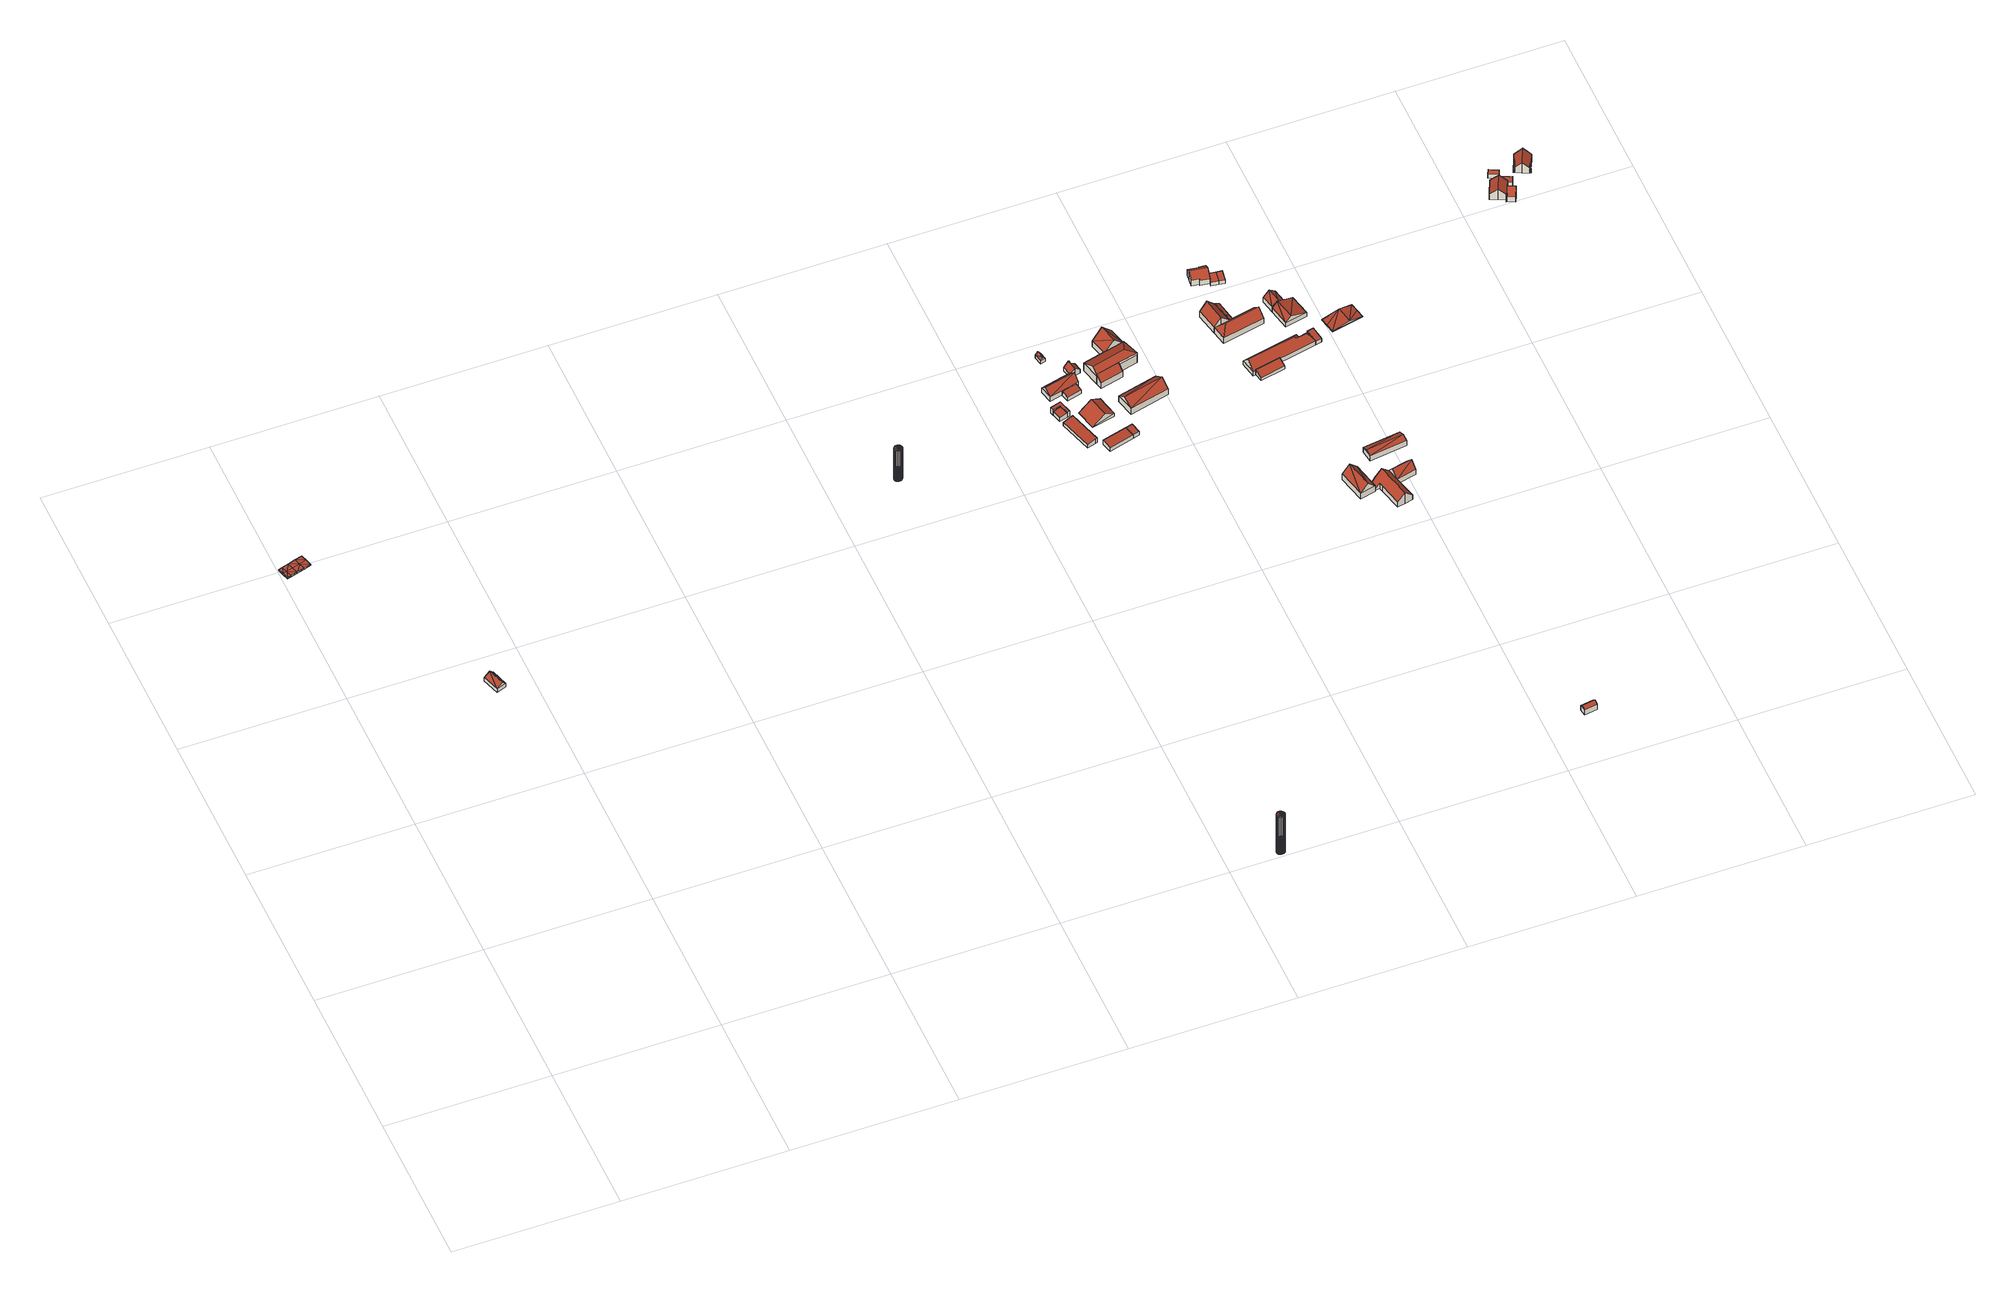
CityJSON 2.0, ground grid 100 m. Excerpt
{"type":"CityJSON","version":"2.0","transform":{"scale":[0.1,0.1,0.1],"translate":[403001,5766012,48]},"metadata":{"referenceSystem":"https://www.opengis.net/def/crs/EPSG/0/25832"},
"CityObjects":{
"building1":{"type":"Building","attributes":{"Geometrietyp2DReferenz":"2000","Gemeindeschluessel":"05515000","function":"53001_1800","roofType":"9999","measuredHeight":1},"geometry":[{"type":"Solid","lod":"2","boundaries":[[[[0,1,2]],[[1,3,2]],[[4,5,0]],[[5,1,0]],[[6,7,4]],[[7,5,4]],[[8,9,6]],[[9,7,6]],[[10,11,8]],[[11,9,8]],[[12,13,10]],[[13,11,10]],[[14,15,12]],[[15,13,12]],[[16,17,14]],[[17,15,14]],[[18,19,16]],[[19,17,16]],[[20,21,18]],[[21,19,18]],[[22,23,20]],[[23,21,20]],[[2,3,22]],[[3,23,22]],[[5,24,1]],[[1,24,3]],[[7,25,24]],[[7,24,5]],[[9,26,7]],[[7,26,25]],[[11,13,26]],[[11,26,9]],[[24,21,3]],[[3,21,23]],[[25,19,24]],[[24,19,21]],[[26,17,19]],[[26,19,25]],[[13,15,17]],[[13,17,26]],[[4,0,27]],[[0,2,27]],[[6,27,28]],[[6,4,27]],[[8,6,29]],[[6,28,29]],[[10,29,12]],[[10,8,29]],[[27,2,20]],[[2,22,20]],[[28,27,18]],[[27,20,18]],[[29,18,16]],[[29,28,18]],[[12,16,14]],[[12,29,16]]]],"semantics":{"surfaces":[{"type":"WallSurface"},{"type":"GroundSurface"},{"type":"RoofSurface"}],"values":[[0,0,0,0,0,0,0,0,0,0,0,0,0,0,0,0,0,0,0,0,0,0,0,0,1,1,1,1,1,1,1,1,1,1,1,1,1,1,1,1,2,2,2,2,2,2,2,2,2,2,2,2,2,2,2,2]]}}]},
"building2":{"type":"Building","attributes":{"Gemeindeschluessel":"05515000","Geometrietyp2DReferenz":"3000","function":"31001_2700","roofType":"3100","measuredHeight":5.25},"geometry":[{"type":"Solid","lod":"2","boundaries":[[[[30,31,32,33]],[[34,35,31,30]],[[36,37,35,34]],[[33,32,37,36]],[[30,38,34]],[[36,39,33]],[[33,39,38]],[[38,30,33]],[[36,34,38]],[[38,39,36]],[[31,35,37,32]]]],"semantics":{"surfaces":[{"type":"WallSurface"},{"type":"RoofSurface"},{"type":"GroundSurface"}],"values":[[0,0,0,0,0,0,1,1,1,1,2]]}}]},
"building3":{"type":"Building","attributes":{"Geometrietyp2DReferenz":"1000","Gemeindeschluessel":"05515000","function":"51002_1251","roofType":"9999","measuredHeight":30.13},"geometry":[{"type":"Solid","lod":"2","boundaries":[[[[40,41,42]],[[41,43,42]],[[44,45,40]],[[45,41,40]],[[46,47,44]],[[47,45,44]],[[48,49,46]],[[49,47,46]],[[50,51,48]],[[51,49,48]],[[52,53,50]],[[53,51,50]],[[54,55,52]],[[55,53,52]],[[56,57,54]],[[57,55,54]],[[58,59,56]],[[59,57,56]],[[60,61,58]],[[61,59,58]],[[62,63,60]],[[63,61,60]],[[64,65,62]],[[65,63,62]],[[66,67,64]],[[67,65,64]],[[68,69,66]],[[69,67,66]],[[70,71,68]],[[71,69,68]],[[72,73,70]],[[73,71,70]],[[74,75,72]],[[75,73,72]],[[76,77,74]],[[77,75,74]],[[78,79,76]],[[79,77,76]],[[42,43,78]],[[43,79,78]],[[43,41,79]],[[41,45,79]],[[45,47,79]],[[47,49,79]],[[49,51,79]],[[51,53,79]],[[53,55,79]],[[55,57,79]],[[57,59,79]],[[59,61,79]],[[61,63,79]],[[63,65,79]],[[65,67,79]],[[67,69,79]],[[69,71,79]],[[71,73,79]],[[73,75,79]],[[75,77,79]],[[40,42,44]],[[42,78,44]],[[78,76,44]],[[76,74,44]],[[74,72,44]],[[72,70,44]],[[70,68,44]],[[68,66,44]],[[66,64,44]],[[64,62,44]],[[62,60,44]],[[60,58,44]],[[58,56,44]],[[56,54,44]],[[54,52,44]],[[52,50,44]],[[50,48,44]],[[48,46,44]]]],"semantics":{"surfaces":[{"type":"WallSurface"},{"type":"GroundSurface"},{"type":"RoofSurface"}],"values":[[0,0,0,0,0,0,0,0,0,0,0,0,0,0,0,0,0,0,0,0,0,0,0,0,0,0,0,0,0,0,0,0,0,0,0,0,0,0,0,0,1,1,1,1,1,1,1,1,1,1,1,1,1,1,1,1,1,1,2,2,2,2,2,2,2,2,2,2,2,2,2,2,2,2,2,2]]}}]},
"building4":{"type":"Building","attributes":{"Geometrietyp2DReferenz":"1000","Gemeindeschluessel":"05515000","function":"51002_1251","roofType":"9999","measuredHeight":24.43},"geometry":[{"type":"Solid","lod":"2","boundaries":[[[[80,81,82]],[[81,83,82]],[[84,85,80]],[[85,81,80]],[[86,87,84]],[[87,85,84]],[[88,89,86]],[[89,87,86]],[[90,91,88]],[[91,89,88]],[[92,93,90]],[[93,91,90]],[[94,95,92]],[[95,93,92]],[[96,97,94]],[[97,95,94]],[[98,99,96]],[[99,97,96]],[[100,101,98]],[[101,99,98]],[[102,103,100]],[[103,101,100]],[[104,105,102]],[[105,103,102]],[[106,107,104]],[[107,105,104]],[[108,109,106]],[[109,107,106]],[[110,111,108]],[[111,109,108]],[[112,113,110]],[[113,111,110]],[[114,115,112]],[[115,113,112]],[[116,117,114]],[[117,115,114]],[[118,119,116]],[[119,117,116]],[[82,83,118]],[[83,119,118]],[[83,81,119]],[[81,85,119]],[[85,87,119]],[[87,89,119]],[[89,91,119]],[[91,93,119]],[[93,95,119]],[[95,97,119]],[[97,99,119]],[[99,101,119]],[[101,103,119]],[[103,105,119]],[[105,107,119]],[[107,109,119]],[[109,111,119]],[[111,113,119]],[[113,115,119]],[[115,117,119]],[[80,82,84]],[[82,118,84]],[[118,116,84]],[[116,114,84]],[[114,112,84]],[[112,110,84]],[[110,108,84]],[[108,106,84]],[[106,104,84]],[[104,102,84]],[[102,100,84]],[[100,98,84]],[[98,96,84]],[[96,94,84]],[[94,92,84]],[[92,90,84]],[[90,88,84]],[[88,86,84]]]],"semantics":{"surfaces":[{"type":"WallSurface"},{"type":"GroundSurface"},{"type":"RoofSurface"}],"values":[[0,0,0,0,0,0,0,0,0,0,0,0,0,0,0,0,0,0,0,0,0,0,0,0,0,0,0,0,0,0,0,0,0,0,0,0,0,0,0,0,1,1,1,1,1,1,1,1,1,1,1,1,1,1,1,1,1,1,2,2,2,2,2,2,2,2,2,2,2,2,2,2,2,2,2,2]]}}]},
"building5":{"type":"Building","attributes":{"Gemeindeschluessel":"05515000","Geometrietyp2DReferenz":"3000","function":"31001_2460","roofType":"2100","measuredHeight":3.58},"geometry":[{"type":"Solid","lod":"2","boundaries":[[[[120,121,122,123]],[[124,125,121,120]],[[126,127,125,124]],[[123,122,127,126]],[[124,120,123,126]],[[121,125,127,122]]]],"semantics":{"surfaces":[{"type":"WallSurface"},{"type":"RoofSurface"},{"type":"GroundSurface"}],"values":[[0,0,0,0,1,2]]}}]},
"building6":{"type":"Building","attributes":{"Gemeindeschluessel":"05515000","Geometrietyp2DReferenz":"3000","function":"31001_2460","roofType":"2100","measuredHeight":3.61},"geometry":[{"type":"Solid","lod":"2","boundaries":[[[[128,129,130,131]],[[132,133,129,128]],[[134,135,133,132]],[[136,137,135,134]],[[138,139,137,136]],[[131,130,139,138]],[[136,134,132,128,131,138]],[[129,133,135,137,139,130]]]],"semantics":{"surfaces":[{"type":"WallSurface"},{"type":"RoofSurface"},{"type":"GroundSurface"}],"values":[[0,0,0,0,0,0,1,2]]}}]},
"building7":{"type":"Building","attributes":{"Gemeindeschluessel":"05515000","Geometrietyp2DReferenz":"3000","function":"51009_1610","roofType":"1000","measuredHeight":4.16},"geometry":[{"type":"Solid","lod":"2","boundaries":[[[[140,141,142,143]],[[144,145,141,140]],[[146,147,145,144]],[[148,149,147,146]],[[150,151,149,148]],[[143,142,151,150]],[[148,146,144,140,143,150]],[[141,145,147,149,151,142]]]],"semantics":{"surfaces":[{"type":"WallSurface"},{"type":"RoofSurface"},{"type":"GroundSurface"}],"values":[[0,0,0,0,0,0,1,2]]}}]},
"building8":{"type":"Building","attributes":{"Gemeindeschluessel":"05515000","Geometrietyp2DReferenz":"3000","function":"31001_2700","roofType":"2100","measuredHeight":3.37},"geometry":[{"type":"Solid","lod":"2","boundaries":[[[[152,153,154,155]],[[156,157,153,152]],[[158,159,157,156]],[[155,154,159,158]],[[156,152,155,158]],[[153,157,159,154]]]],"semantics":{"surfaces":[{"type":"WallSurface"},{"type":"RoofSurface"},{"type":"GroundSurface"}],"values":[[0,0,0,0,1,2]]}}]},
"building9":{"type":"Building","attributes":{"Gemeindeschluessel":"05515000","Geometrietyp2DReferenz":"3000","function":"51009_1610","roofType":"2100","measuredHeight":3.51},"geometry":[{"type":"Solid","lod":"2","boundaries":[[[[160,161,162,163]],[[164,165,161,160]],[[166,167,165,164]],[[163,162,167,166]],[[164,160,163,166]],[[161,165,167,162]]]],"semantics":{"surfaces":[{"type":"WallSurface"},{"type":"RoofSurface"},{"type":"GroundSurface"}],"values":[[0,0,0,0,1,2]]}}]},
"building10":{"type":"Building","attributes":{"Gemeindeschluessel":"05515000","Geometrietyp2DReferenz":"3000","function":"31001_2700"},"children":["building10-1","building10-2"]},
"building10-1":{"type":"BuildingPart","attributes":{"roofType":"3100","measuredHeight":8.05},"parents":["building10"],"geometry":[{"type":"Solid","lod":"2","boundaries":[[[[168,169,170,171,172]],[[173,174,169,168]],[[175,176,174,173]],[[177,178,176,175]],[[179,180,178,177]],[[181,182,180,179]],[[183,184,185,182,181]],[[186,187,183,188,189]],[[183,181,188]],[[188,179,189]],[[177,175,173,189,179]],[[187,186,168,172]],[[187,172,183]],[[186,189,173,168]],[[188,181,179]],[[170,169,174,176,178,180,182,185]],[[184,183,172,171]],[[170,185,184,171]]]],"semantics":{"surfaces":[{"type":"WallSurface"},{"type":"RoofSurface"},{"type":"GroundSurface"},{"type":"ClosureSurface"}],"values":[[0,0,0,0,0,0,0,1,1,1,1,0,0,0,0,2,0,3]]}}]},
"building10-2":{"type":"BuildingPart","attributes":{"roofType":"3100","measuredHeight":5.87},"parents":["building10"],"geometry":[{"type":"Solid","lod":"2","boundaries":[[[[190,191,185,184]],[[192,193,191,190]],[[194,195,193,192]],[[196,197,195,194]],[[198,199,197,196]],[[200,201,199,198]],[[202,203,201,200]],[[171,170,203,202]],[[200,198,196,194,192,202]],[[190,184,171,202,192]],[[191,193,195,197,199,201,203,170,185]],[[185,170,171,184]]]],"semantics":{"surfaces":[{"type":"WallSurface"},{"type":"RoofSurface"},{"type":"GroundSurface"},{"type":"ClosureSurface"}],"values":[[0,0,0,0,0,0,0,0,1,1,2,3]]}}]},
"building11":{"type":"Building","attributes":{"Gemeindeschluessel":"05515000","Geometrietyp2DReferenz":"3000","function":"31001_2700","roofType":"3100","measuredHeight":5.94},"geometry":[{"type":"Solid","lod":"2","boundaries":[[[[204,205,206,207]],[[208,209,205,204]],[[210,211,209,208]],[[207,206,211,210]],[[204,212,208]],[[210,213,207]],[[207,213,212,204]],[[208,212,213,210]],[[205,209,211,206]]]],"semantics":{"surfaces":[{"type":"WallSurface"},{"type":"RoofSurface"},{"type":"GroundSurface"}],"values":[[0,0,0,0,0,0,1,1,2]]}}]},
"building12":{"type":"Building","attributes":{"Gemeindeschluessel":"05515000","Geometrietyp2DReferenz":"3000","function":"31001_1310","roofType":"3100","measuredHeight":4.17},"geometry":[{"type":"Solid","lod":"2","boundaries":[[[[214,215,216,217]],[[218,219,215,214]],[[220,221,219,218]],[[217,216,221,220]],[[214,222,218]],[[220,223,217]],[[214,217,223]],[[223,222,214]],[[222,223,220]],[[220,218,222]],[[215,219,221,216]]]],"semantics":{"surfaces":[{"type":"WallSurface"},{"type":"RoofSurface"},{"type":"GroundSurface"}],"values":[[0,0,0,0,0,0,1,1,1,1,2]]}}]},
"building13":{"type":"Building","attributes":{"Gemeindeschluessel":"05515000","Geometrietyp2DReferenz":"3000","function":"51009_1610","roofType":"2100","measuredHeight":3.34},"geometry":[{"type":"Solid","lod":"2","boundaries":[[[[224,225,226,227]],[[228,153,225,224]],[[229,154,153,228]],[[227,226,154,229]],[[228,224,227,229]],[[225,153,154,226]]]],"semantics":{"surfaces":[{"type":"WallSurface"},{"type":"RoofSurface"},{"type":"GroundSurface"}],"values":[[0,0,0,0,1,2]]}}]},
"building14":{"type":"Building","attributes":{"Gemeindeschluessel":"05515000","Geometrietyp2DReferenz":"3000","function":"31001_2700","roofType":"3100","measuredHeight":9.21},"geometry":[{"type":"Solid","lod":"2","boundaries":[[[[230,231,232,233]],[[234,235,231,230]],[[236,237,235,234]],[[233,232,237,236]],[[230,238,234]],[[236,239,233]],[[230,233,239]],[[239,238,230]],[[238,239,236]],[[236,234,238]],[[231,235,237,232]]]],"semantics":{"surfaces":[{"type":"WallSurface"},{"type":"RoofSurface"},{"type":"GroundSurface"}],"values":[[0,0,0,0,0,0,1,1,1,1,2]]}}]},
"building15":{"type":"Building","attributes":{"Gemeindeschluessel":"05515000","Geometrietyp2DReferenz":"3000","function":"31001_1000"},"address":[{"country":"Germany","locality":"Münster","thoroughfareNumber":"303","thoroughfareName":"Am Max-Klemens-Kanal"}],"children":["building15-1","building15-2","building15-3"]},
"building15-1":{"type":"BuildingPart","attributes":{"roofType":"2100","measuredHeight":7.79},"parents":["building15"],"geometry":[{"type":"Solid","lod":"2","boundaries":[[[[240,241,242,243,244]],[[245,246,241,240]],[[247,248,249,246,245]],[[245,240,244,247]],[[241,246,249,242]],[[242,249,248,243]],[[248,247,244,243]]]],"semantics":{"surfaces":[{"type":"WallSurface"},{"type":"RoofSurface"},{"type":"GroundSurface"},{"type":"ClosureSurface"}],"values":[[0,0,0,1,2,3,3]]}}]},
"building15-2":{"type":"BuildingPart","attributes":{"roofType":"3100","measuredHeight":11.41},"parents":["building15"],"geometry":[{"type":"Solid","lod":"2","boundaries":[[[[250,251,252,253]],[[254,255,251,250]],[[256,257,255,254]],[[250,258,254]],[[259,258,250]],[[250,253,260,259]],[[256,254,258]],[[258,259,261,256]],[[251,255,257,252]],[[257,256,253,252]],[[259,260,261]],[[261,260,253,256]]]],"semantics":{"surfaces":[{"type":"WallSurface"},{"type":"RoofSurface"},{"type":"GroundSurface"},{"type":"ClosureSurface"}],"values":[[0,0,0,0,1,1,1,1,2,3,0,3]]}}]},
"building15-3":{"type":"BuildingPart","attributes":{"roofType":"5000","measuredHeight":10.97},"parents":["building15"],"geometry":[{"type":"Solid","lod":"2","boundaries":[[[[262,263,257,256,264]],[[243,242,263,262]],[[265,266,249,248]],[[267,253,252,266,265]],[[264,268,269]],[[261,260,267,265,270,268,264]],[[244,269,268,270,247]],[[247,270,265,248]],[[269,244,243,262]],[[269,262,264]],[[257,263,242,249,266,252]],[[261,264,256]],[[267,260,253]],[[257,252,253,256]],[[253,260,261,256]],[[242,243,248,249]],[[244,247,248,243]]]],"semantics":{"surfaces":[{"type":"WallSurface"},{"type":"RoofSurface"},{"type":"GroundSurface"},{"type":"ClosureSurface"}],"values":[[0,0,0,0,1,1,1,0,0,0,2,0,0,3,3,3,3]]}}]},
"building16":{"type":"Building","attributes":{"Gemeindeschluessel":"05515000","Geometrietyp2DReferenz":"3000","function":"31001_2500","roofType":"3100","measuredHeight":5.85},"address":[{"country":"Germany","locality":"Münster","thoroughfareNumber":"280","thoroughfareName":"Am Max-Klemens-Kanal"}],"geometry":[{"type":"Solid","lod":"2","boundaries":[[[[271,272,273,274]],[[275,276,272,271]],[[277,278,276,275]],[[274,273,278,277]],[[271,279,275]],[[277,280,274]],[[274,280,279,271]],[[275,279,280,277]],[[272,276,278,273]]]],"semantics":{"surfaces":[{"type":"WallSurface"},{"type":"RoofSurface"},{"type":"GroundSurface"}],"values":[[0,0,0,0,0,0,1,1,2]]}}]},
"building17":{"type":"Building","attributes":{"Gemeindeschluessel":"05515000","Geometrietyp2DReferenz":"3000","function":"31001_1000","roofType":"5000","measuredHeight":9.36},"address":[{"country":"Germany","locality":"Münster","thoroughfareNumber":"292a","thoroughfareName":"Am Max-Klemens-Kanal"}],"geometry":[{"type":"Solid","lod":"2","boundaries":[[[[281,282,283,284]],[[285,286,282,281]],[[287,288,286,285]],[[289,290,288,287]],[[291,292,290,289]],[[284,283,292,291]],[[285,281,284]],[[293,285,284,291]],[[291,294,293]],[[287,293,294]],[[294,289,287]],[[285,293,287]],[[289,294,291]],[[282,286,288,290,292,283]]]],"semantics":{"surfaces":[{"type":"WallSurface"},{"type":"RoofSurface"},{"type":"GroundSurface"}],"values":[[0,0,0,0,0,0,1,1,1,1,1,0,0,2]]}}]},
"building18":{"type":"Building","attributes":{"Gemeindeschluessel":"05515000","Geometrietyp2DReferenz":"3000","function":"31001_2700","roofType":"2100","measuredHeight":4.34},"geometry":[{"type":"Solid","lod":"2","boundaries":[[[[295,296,297,298]],[[299,300,296,295]],[[301,302,300,299]],[[298,297,302,301]],[[299,295,298,301]],[[296,300,302,297]]]],"semantics":{"surfaces":[{"type":"WallSurface"},{"type":"RoofSurface"},{"type":"GroundSurface"}],"values":[[0,0,0,0,1,2]]}}]},
"building19":{"type":"Building","attributes":{"Gemeindeschluessel":"05515000","Geometrietyp2DReferenz":"3000","function":"31001_1000"},"address":[{"country":"Germany","locality":"Münster","thoroughfareNumber":"302","thoroughfareName":"Am Max-Klemens-Kanal"}],"children":["building19-1","building19-2"]},
"building19-1":{"type":"BuildingPart","attributes":{"roofType":"3100","measuredHeight":9.71},"parents":["building19"],"geometry":[{"type":"Solid","lod":"2","boundaries":[[[[303,304,305,306]],[[307,308,304,303]],[[309,310,308,307]],[[311,312,310,309]],[[313,314,312,311]],[[315,316,314,313]],[[317,318,316,315]],[[311,309,307,313]],[[303,306,317,315,313,307]],[[304,308,310,312,314,316,318,305]],[[318,317,306,305]]]],"semantics":{"surfaces":[{"type":"WallSurface"},{"type":"RoofSurface"},{"type":"GroundSurface"},{"type":"ClosureSurface"}],"values":[[0,0,0,0,0,0,0,1,1,2,3]]}}]},
"building19-2":{"type":"BuildingPart","attributes":{"roofType":"2100","measuredHeight":4.82},"parents":["building19"],"geometry":[{"type":"Solid","lod":"2","boundaries":[[[[319,320,318,317,321]],[[322,323,320,319]],[[324,305,323,322]],[[306,305,324]],[[322,319,321,324]],[[320,323,305,318]],[[306,324,321,317]],[[318,305,306,317]]]],"semantics":{"surfaces":[{"type":"WallSurface"},{"type":"RoofSurface"},{"type":"GroundSurface"},{"type":"ClosureSurface"}],"values":[[0,0,0,0,1,2,0,3]]}}]},
"building20":{"type":"Building","attributes":{"Gemeindeschluessel":"05515000","Geometrietyp2DReferenz":"3000","function":"31001_1000"},"address":[{"country":"Germany","locality":"Münster","thoroughfareNumber":"292","thoroughfareName":"Am Max-Klemens-Kanal"}],"children":["building20-1","building20-2"]},
"building20-1":{"type":"BuildingPart","attributes":{"roofType":"3100","measuredHeight":8.53},"parents":["building20"],"geometry":[{"type":"Solid","lod":"2","boundaries":[[[[325,326,327,328]],[[329,330,326,325]],[[331,332,330,329]],[[333,334,332,331]],[[335,336,334,333]],[[337,338,336,335]],[[339,340,341,342]],[[343,344,340,339]],[[345,346,344,343]],[[347,348,346,345]],[[328,327,348,347]],[[339,342,337,335,343]],[[333,331,329,325,328,347,345,343,335]],[[326,330,332,334,336,338,341,340,344,346,348,327]],[[341,338,337,342]]]],"semantics":{"surfaces":[{"type":"WallSurface"},{"type":"RoofSurface"},{"type":"GroundSurface"},{"type":"ClosureSurface"}],"values":[[0,0,0,0,0,0,0,0,0,0,0,1,1,2,3]]}}]},
"building20-2":{"type":"BuildingPart","attributes":{"roofType":"3100","measuredHeight":8.54},"parents":["building20"],"geometry":[{"type":"Solid","lod":"2","boundaries":[[[[349,350,338,337]],[[351,352,350,349]],[[342,341,352,351]],[[349,353,351]],[[342,354,337]],[[354,353,349]],[[349,337,354]],[[353,354,342]],[[342,351,353]],[[350,352,341,338]],[[338,341,342,337]]]],"semantics":{"surfaces":[{"type":"WallSurface"},{"type":"RoofSurface"},{"type":"GroundSurface"},{"type":"ClosureSurface"}],"values":[[0,0,0,0,0,1,1,1,1,2,3]]}}]},
"building21":{"type":"Building","attributes":{"Gemeindeschluessel":"05515000","Geometrietyp2DReferenz":"3000","function":"51009_1610","roofType":"2100","measuredHeight":4.54},"geometry":[{"type":"Solid","lod":"2","boundaries":[[[[322,355,356,357]],[[358,359,355,322]],[[360,361,359,358]],[[357,356,361,360]],[[358,322,357,360]],[[355,359,361,356]]]],"semantics":{"surfaces":[{"type":"WallSurface"},{"type":"RoofSurface"},{"type":"GroundSurface"}],"values":[[0,0,0,0,1,2]]}}]},
"building22":{"type":"Building","attributes":{"Gemeindeschluessel":"05515000","Geometrietyp2DReferenz":"3000","function":"31001_2700","roofType":"5000","measuredHeight":9.04},"geometry":[{"type":"Solid","lod":"2","boundaries":[[[[362,363,364,365]],[[366,367,363,362]],[[368,369,367,366]],[[370,371,369,368]],[[303,372,371,370]],[[373,374,372,303]],[[365,364,374,373]],[[368,375,370]],[[366,362,375,368]],[[365,373,303,370,375,362]],[[363,367,369,371,372,374,364]]]],"semantics":{"surfaces":[{"type":"WallSurface"},{"type":"RoofSurface"},{"type":"GroundSurface"}],"values":[[0,0,0,0,0,0,0,1,1,1,2]]}}]},
"building23":{"type":"Building","attributes":{"Gemeindeschluessel":"05515000","Geometrietyp2DReferenz":"3000","function":"31001_2700","roofType":"5000","measuredHeight":8.77},"geometry":[{"type":"Solid","lod":"2","boundaries":[[[[376,377,378,379]],[[380,381,377,376]],[[382,383,381,380]],[[384,385,383,382]],[[386,387,385,384]],[[379,378,387,386]],[[386,384,388]],[[388,384,382,389]],[[389,382,380,390]],[[390,380,376,391]],[[376,379,391]],[[389,390,391,379,386,388]],[[377,381,383,385,387,378]]]],"semantics":{"surfaces":[{"type":"WallSurface"},{"type":"RoofSurface"},{"type":"GroundSurface"}],"values":[[0,0,0,0,0,0,1,1,1,1,0,1,2]]}}]},
"building24":{"type":"Building","attributes":{"Gemeindeschluessel":"05515000","Geometrietyp2DReferenz":"3000","function":"31001_1000","roofType":"3100","measuredHeight":7.66},"address":[{"country":"Germany","locality":"Münster","thoroughfareNumber":"41","thoroughfareName":"Höltene Schluse"}],"geometry":[{"type":"Solid","lod":"2","boundaries":[[[[392,393,394,395]],[[396,397,393,392]],[[398,399,397,396]],[[400,401,399,398]],[[402,403,401,400]],[[404,405,403,402]],[[406,407,405,404]],[[408,409,407,406]],[[410,411,409,408]],[[412,413,411,410]],[[395,394,413,412]],[[406,404,402,400,398,396,408]],[[392,395,412,410,408,396]],[[393,397,399,401,403,405,407,409,411,413,394]]]],"semantics":{"surfaces":[{"type":"WallSurface"},{"type":"RoofSurface"},{"type":"GroundSurface"}],"values":[[0,0,0,0,0,0,0,0,0,0,0,1,1,2]]}}]},
"building25":{"type":"Building","attributes":{"Gemeindeschluessel":"05515000","Geometrietyp2DReferenz":"3000","function":"31001_2460","roofType":"3100","measuredHeight":5.42},"geometry":[{"type":"Solid","lod":"2","boundaries":[[[[414,415,416,417]],[[418,419,415,414]],[[420,421,419,418]],[[417,416,421,420]],[[414,422,418]],[[420,423,417]],[[414,417,423]],[[423,422,414]],[[422,423,420]],[[420,418,422]],[[415,419,421,416]]]],"semantics":{"surfaces":[{"type":"WallSurface"},{"type":"RoofSurface"},{"type":"GroundSurface"}],"values":[[0,0,0,0,0,0,1,1,1,1,2]]}}]},
"building26":{"type":"Building","attributes":{"Gemeindeschluessel":"05515000","Geometrietyp2DReferenz":"3000","function":"51009_1610","roofType":"1000","measuredHeight":2.68},"geometry":[{"type":"Solid","lod":"2","boundaries":[[[[424,425,426,427]],[[428,429,425,424]],[[430,431,429,428]],[[432,433,431,430]],[[427,426,433,432]],[[430,428,424,427,432]],[[425,429,431,433,426]]]],"semantics":{"surfaces":[{"type":"WallSurface"},{"type":"RoofSurface"},{"type":"GroundSurface"}],"values":[[0,0,0,0,0,1,2]]}}]},
"building27":{"type":"Building","attributes":{"Gemeindeschluessel":"05515000","Geometrietyp2DReferenz":"3000","function":"31001_2460","roofType":"1000","measuredHeight":2.8},"geometry":[{"type":"Solid","lod":"2","boundaries":[[[[434,435,436,430]],[[437,438,435,434]],[[432,439,438,437]],[[430,436,439,432]],[[437,434,430,432]],[[435,438,439,436]]]],"semantics":{"surfaces":[{"type":"WallSurface"},{"type":"RoofSurface"},{"type":"GroundSurface"}],"values":[[0,0,0,0,1,2]]}}]},
"building28":{"type":"Building","attributes":{"Gemeindeschluessel":"05515000","Geometrietyp2DReferenz":"3000","function":"31001_2700","roofType":"2100","measuredHeight":4.18},"geometry":[{"type":"Solid","lod":"2","boundaries":[[[[440,385,387,441]],[[442,443,385,440]],[[444,445,443,442]],[[441,387,445,444]],[[442,440,441,444]],[[385,443,445,387]]]],"semantics":{"surfaces":[{"type":"WallSurface"},{"type":"RoofSurface"},{"type":"GroundSurface"}],"values":[[0,0,0,0,1,2]]}}]},
"building29":{"type":"Building","attributes":{"Gemeindeschluessel":"05515000","Geometrietyp2DReferenz":"3000","function":"31001_2700"},"children":["building29-1","building29-2"]},
"building29-1":{"type":"BuildingPart","attributes":{"roofType":"3100","measuredHeight":7.18},"parents":["building29"],"geometry":[{"type":"Solid","lod":"2","boundaries":[[[[446,447,448,449,450]],[[451,452,447,446]],[[453,454,455,452,451]],[[446,456,451]],[[450,457,456]],[[456,446,450]],[[457,458,453,451]],[[451,456,457]],[[447,452,455,448]],[[459,450,449]],[[455,454,449,448]],[[454,453,459,449]],[[450,459,460,458,457]],[[453,458,460,459]]]],"semantics":{"surfaces":[{"type":"WallSurface"},{"type":"RoofSurface"},{"type":"GroundSurface"},{"type":"ClosureSurface"}],"values":[[0,0,0,0,1,1,1,1,2,0,3,3,0,3]]}}]},
"building29-2":{"type":"BuildingPart","attributes":{"roofType":"3100","measuredHeight":6.68},"parents":["building29"],"geometry":[{"type":"Solid","lod":"2","boundaries":[[[[449,448,461,462]],[[463,464,465,466]],[[462,461,464,463]],[[463,467,462]],[[462,467,460]],[[460,459,449,462]],[[467,463,466]],[[466,458,460,467]],[[448,455,465,464,461]],[[455,454,466,465]],[[448,449,454,455]],[[453,458,466,454]],[[459,453,454,449]],[[460,458,453,459]]]],"semantics":{"surfaces":[{"type":"WallSurface"},{"type":"RoofSurface"},{"type":"GroundSurface"},{"type":"ClosureSurface"}],"values":[[0,0,0,0,1,1,1,1,2,0,3,0,3,3]]}}]},
"building30":{"type":"Building","attributes":{"Gemeindeschluessel":"05515000","Geometrietyp2DReferenz":"3000","function":"51003_1201","roofType":"5000","measuredHeight":2.04},"geometry":[{"type":"Solid","lod":"2","boundaries":[[[[468,469,470,471]],[[472,473,469,468]],[[474,475,473,472]],[[476,477,475,474]],[[478,479,477,476]],[[471,470,479,478]],[[472,480,481]],[[474,472,481]],[[481,476,474]],[[480,468,471]],[[480,471,478]],[[478,481,480]],[[476,481,478]],[[468,480,472]],[[469,473,475,477,479,470]]]],"semantics":{"surfaces":[{"type":"WallSurface"},{"type":"RoofSurface"},{"type":"GroundSurface"}],"values":[[0,0,0,0,0,0,1,1,1,1,1,1,0,0,2]]}}]},
"building31":{"type":"Building","attributes":{"Gemeindeschluessel":"05515000","Geometrietyp2DReferenz":"3000","function":"31001_1000"},"address":[{"country":"Germany","locality":"Münster","thoroughfareNumber":"23","thoroughfareName":"Höltene Schluse"}],"children":["building31-1","building31-2"]},
"building31-1":{"type":"BuildingPart","attributes":{"roofType":"3100","measuredHeight":8.16},"parents":["building31"],"geometry":[{"type":"Solid","lod":"2","boundaries":[[[[482,483,484,485]],[[486,487,483,482]],[[488,489,487,486]],[[490,491,489,488]],[[492,493,494,495]],[[496,497,493,492]],[[498,499,497,496]],[[500,501,499,498]],[[502,503,501,500]],[[485,484,503,502]],[[496,492,495,504,490,488,486,482,498]],[[485,502,500,498,482]],[[483,487,489,491,505,494,493,497,499,501,503,484]],[[491,490,504,505]],[[505,504,495,494]]]],"semantics":{"surfaces":[{"type":"WallSurface"},{"type":"RoofSurface"},{"type":"GroundSurface"},{"type":"ClosureSurface"}],"values":[[0,0,0,0,0,0,0,0,0,0,1,1,2,3,3]]}}]},
"building31-2":{"type":"BuildingPart","attributes":{"roofType":"3100","measuredHeight":8.25},"parents":["building31"],"geometry":[{"type":"Solid","lod":"2","boundaries":[[[[506,507,491,490,508]],[[509,510,507,506]],[[511,512,510,509]],[[513,495,494,512,511]],[[506,508,514,509]],[[513,511,509,514]],[[491,507,510,512,494,505]],[[490,504,514,508]],[[491,505,504,490]],[[495,513,514,504]],[[495,504,505,494]]]],"semantics":{"surfaces":[{"type":"WallSurface"},{"type":"RoofSurface"},{"type":"GroundSurface"},{"type":"ClosureSurface"}],"values":[[0,0,0,0,1,1,2,0,3,0,3]]}}]},
"building32":{"type":"Building","attributes":{"Gemeindeschluessel":"05515000","Geometrietyp2DReferenz":"3000","function":"51009_1611","roofType":"1000","measuredHeight":3.12},"geometry":[{"type":"Solid","lod":"2","boundaries":[[[[515,516,517,518]],[[519,520,516,515]],[[521,522,520,519]],[[518,517,522,521]],[[519,515,518,521]],[[516,520,522,517]]]],"semantics":{"surfaces":[{"type":"WallSurface"},{"type":"RoofSurface"},{"type":"GroundSurface"}],"values":[[0,0,0,0,1,2]]}}]},
"building33":{"type":"Building","attributes":{"Gemeindeschluessel":"05515000","Geometrietyp2DReferenz":"3000","function":"31001_2460","roofType":"1000","measuredHeight":2.63},"geometry":[{"type":"Solid","lod":"2","boundaries":[[[[523,524,525,526]],[[527,528,524,523]],[[529,530,528,527]],[[531,532,530,529]],[[533,534,532,531]],[[526,525,534,533]],[[531,529,527,523,526,533]],[[524,528,530,532,534,525]]]],"semantics":{"surfaces":[{"type":"WallSurface"},{"type":"RoofSurface"},{"type":"GroundSurface"}],"values":[[0,0,0,0,0,0,1,2]]}}]},
"building34":{"type":"Building","attributes":{"Gemeindeschluessel":"05515000","Geometrietyp2DReferenz":"3000","function":"51009_1610","roofType":"5000","measuredHeight":5.68},"geometry":[{"type":"Solid","lod":"2","boundaries":[[[[535,536,537,538]],[[539,540,536,535]],[[541,542,540,539]],[[538,537,542,541]],[[541,539,543]],[[543,539,535,544]],[[535,538,544]],[[544,538,541,543]],[[536,540,542,537]]]],"semantics":{"surfaces":[{"type":"WallSurface"},{"type":"RoofSurface"},{"type":"GroundSurface"}],"values":[[0,0,0,0,1,1,0,1,2]]}}]},
"building35":{"type":"Building","attributes":{"Gemeindeschluessel":"05515000","Geometrietyp2DReferenz":"3000","function":"31001_1000","roofType":"3100","measuredHeight":8.08},"address":[{"country":"Germany","locality":"Münster","thoroughfareNumber":"21","thoroughfareName":"Höltene Schluse"}],"geometry":[{"type":"Solid","lod":"2","boundaries":[[[[545,546,547,548]],[[538,549,546,545]],[[550,551,549,538]],[[552,553,551,550]],[[554,555,553,552]],[[556,557,555,554]],[[558,559,557,556]],[[560,561,559,558]],[[562,563,561,560]],[[564,565,563,562]],[[566,567,565,564]],[[568,569,567,566]],[[570,571,569,568]],[[572,573,571,570]],[[541,574,573,572]],[[548,547,574,541]],[[568,566,564,562,560,558,556,554,570]],[[552,550,538,545,548,541,572,570,554]],[[546,549,551,553,555,557,559,561,563,565,567,569,571,573,574,547]]]],"semantics":{"surfaces":[{"type":"WallSurface"},{"type":"RoofSurface"},{"type":"GroundSurface"}],"values":[[0,0,0,0,0,0,0,0,0,0,0,0,0,0,0,0,1,1,2]]}}]}
},
"vertices":[
[185,3982,14],[185,3982,4],[173,4021,14],[173,4021,4],[142,3970,14],[142,3970,4],[95,3956,14],[95,3956,4],[55,3944,14],[55,3944,4],[32,3937,14],[32,3937,4],[20,3975,14],[20,3975,4],[9,4013,14],[9,4013,4],[32,4020,14],[32,4020,4],[72,4032,14],[72,4032,4],[119,4046,14],[119,4046,4],[162,4059,14],[162,4059,4],[131,4008,4],[84,3994,4],[44,3982,4],[131,4008,14],[84,3994,14],[44,3982,14],
[742,2829,42],[742,2829,15],[776,2724,15],[776,2724,42],[803,2848,42],[803,2848,15],[835,2743,42],[835,2743,15],[782,2842,67],[815,2736,67],
[4334,37,321],[4334,37,20],[4330,43,321],[4330,43,20],[4337,29,321],[4337,29,20],[4337,22,321],[4337,22,20],[4334,14,321],[4334,14,20],[4330,8,321],[4330,8,20],[4323,3,321],[4323,3,20],[4316,1,321],[4316,1,20],[4308,1,321],[4308,1,20],[4301,3,321],[4301,3,20],[4294,8,321],[4294,8,20],[4290,14,321],[4290,14,20],[4287,22,321],[4287,22,20],[4287,29,321],[4287,29,20],[4290,37,321],[4290,37,20],[4294,43,321],[4294,43,20],[4301,48,321],[4301,48,20],[4308,50,321],[4308,50,20],[4316,50,321],[4316,50,20],[4323,48,321],[4323,48,20],
[3423,3368,268],[3423,3368,24],[3418,3375,268],[3418,3375,24],[3425,3361,268],[3425,3361,24],[3425,3353,268],[3425,3353,24],[3423,3346,268],[3423,3346,24],[3418,3339,268],[3418,3339,24],[3412,3335,268],[3412,3335,24],[3404,3332,268],[3404,3332,24],[3396,3332,268],[3396,3332,24],[3389,3335,268],[3389,3335,24],[3383,3339,268],[3383,3339,24],[3378,3346,268],[3378,3346,24],[3376,3353,268],[3376,3353,24],[3376,3361,268],[3376,3361,24],[3378,3368,268],[3378,3368,24],[3383,3375,268],[3383,3375,24],[3389,3379,268],[3389,3379,24],[3396,3382,268],[3396,3382,24],[3404,3382,268],[3404,3382,24],[3412,3379,268],[3412,3379,24],
[4410,3486,58],[4410,3486,22],[4361,3472,22],[4361,3472,51],[4427,3428,58],[4427,3428,22],[4378,3414,51],[4378,3414,22],
[4384,3381,47],[4384,3381,21],[4446,3177,21],[4446,3177,47],[4442,3398,56],[4442,3398,21],[4449,3400,57],[4449,3400,21],[4510,3196,57],[4510,3196,21],[4499,3193,55],[4499,3193,21],
[4444,3432,63],[4444,3432,21],[4421,3514,21],[4421,3514,63],[4427,3428,63],[4427,3428,21],[4410,3486,63],[4410,3486,21],[4361,3472,63],[4361,3472,21],[4355,3494,63],[4355,3494,21],
[4704,3149,48],[4704,3149,20],[4686,3212,20],[4686,3212,54],[4551,3109,48],[4551,3109,20],[4535,3172,54],[4535,3172,20],
[4565,3562,51],[4565,3562,21],[4553,3612,21],[4553,3612,56],[4475,3540,51],[4475,3540,21],[4463,3590,56],[4463,3590,21],
[4551,3689,58],[4551,3689,22],[4552,3690,22],[4552,3690,51],[4552,3690,58],[4569,3615,58],[4569,3615,22],[4553,3612,58],[4553,3612,22],[4463,3590,58],[4463,3590,22],[4384,3571,58],[4384,3571,22],[4365,3650,58],[4365,3650,22],[4551,3695,58],[4551,3695,51],[4551,3695,22],[4551,3689,64],[4552,3690,64],[4374,3610,102],[4560,3655,102],
[4537,3754,50],[4537,3754,22],[4569,3762,81],[4569,3762,22],[4573,3763,77],[4573,3763,22],[4575,3748,78],[4575,3748,22],[4604,3756,50],[4604,3756,22],[4615,3705,51],[4615,3705,22],[4584,3697,81],[4584,3697,22],
[4497,3434,24],[4497,3434,21],[4529,3306,21],[4529,3306,24],[4638,3468,46],[4638,3468,21],[4669,3339,46],[4669,3339,21],[4578,3454,80],[4610,3325,80],
[4472,3857,45],[4472,3857,21],[4460,3906,21],[4460,3906,45],[4441,3849,45],[4441,3849,21],[4429,3899,45],[4429,3899,21],[4457,3853,63],[4445,3903,63],
[4744,3160,49],[4744,3160,20],[4728,3223,20],[4728,3223,53],[4704,3149,49],[4686,3212,53],
[4760,3318,69],[4760,3318,21],[5002,3377,21],[5002,3377,69],[4732,3430,69],[4732,3430,21],[4975,3489,69],[4975,3489,21],[4746,3374,113],[4989,3433,113],
[4820,3590,66],[4820,3590,23],[4812,3630,23],[4812,3630,82],[4812,3630,101],[4679,3556,67],[4679,3556,23],[4670,3595,101],[4670,3595,82],[4670,3595,23],
[4750,3862,68],[4750,3862,23],[4778,3750,23],[4778,3750,68],[4876,3894,68],[4876,3894,23],[4903,3781,68],[4903,3781,23],[4813,3878,137],[4841,3765,137],[4792,3753,82],[4890,3777,82],
[4933,3660,82],[4933,3660,23],[4903,3781,82],[4640,3715,82],[4640,3715,23],[4778,3750,82],[4866,3681,133],[4933,3660,101],[4661,3630,133],
[6229,328,66],[6229,328,26],[6307,340,26],[6307,340,66],[6223,369,66],[6223,369,26],[6301,381,66],[6301,381,26],[6226,349,85],[6304,361,85],
[5787,2293,65],[5787,2293,21],[5776,2339,21],[5776,2339,65],[5787,2291,65],[5787,2291,21],[5690,2269,65],[5690,2269,21],[5650,2440,65],[5650,2440,21],[5748,2461,65],[5748,2461,21],[5739,2280,115],[5699,2451,115],
[5502,3333,65],[5502,3333,22],[5513,3281,22],[5513,3281,45],[5655,3365,65],[5655,3365,22],[5665,3314,45],[5665,3314,22],
[5502,3723,68],[5502,3723,23],[5494,3762,23],[5494,3762,68],[5453,3713,121],[5453,3713,23],[5405,3702,68],[5405,3702,23],[5376,3843,67],[5376,3843,23],[5424,3853,121],[5424,3853,23],[5473,3863,67],[5473,3863,23],[5473,3862,67],[5473,3862,23],
[5501,3867,56],[5501,3867,23],[5473,3862,72],[5521,3767,56],[5521,3767,23],[5494,3762,72],
[5787,2293,33],[5787,2293,25],[5816,2299,25],[5816,2299,63],[5776,2339,34],[5776,2339,25],[5804,2347,62],[5804,2347,25],[5804,2349,63],[5804,2349,25],[5851,2360,110],[5851,2360,25],[5898,2371,63],[5898,2371,25],[5951,2155,62],[5951,2155,25],[5917,2293,25],[5917,2293,63],[5903,2144,110],[5903,2144,25],[5856,2133,62],[5856,2133,25],[5823,2272,63],[5823,2272,25],
[6019,2399,63],[6019,2399,25],[6038,2321,63],[6038,2321,25],[6028,2360,110],[5907,2332,110],
[5521,3767,26],[5494,3762,26],[5494,3762,71],[5529,3729,56],[5529,3729,26],[5502,3723,71],[5502,3723,26],
[5673,3710,115],[5673,3710,24],[5664,3757,24],[5664,3757,68],[5683,3663,68],[5683,3663,24],[5425,3611,69],[5425,3611,24],[5405,3702,69],[5405,3702,24],[5502,3723,24],[5529,3729,68],[5529,3729,24],[5460,3666,115],
[5465,3428,53],[5465,3428,22],[5485,3330,22],[5485,3330,53],[5807,3499,53],[5807,3499,22],[5813,3478,53],[5813,3478,22],[5870,3491,53],[5870,3491,22],[5887,3413,53],[5887,3413,22],[5851,3446,98],[5784,3432,98],[5771,3440,110],[5475,3379,110],
[5417,4068,70],[5417,4068,26],[5464,4061,26],[5464,4061,70],[5423,4110,102],[5423,4110,26],[5429,4152,70],[5429,4152,26],[5495,4143,70],[5495,4143,26],[5495,4148,67],[5495,4148,26],[5533,4143,67],[5533,4143,26],[5527,4097,102],[5527,4097,26],[5527,4096,102],[5527,4096,26],[5520,4046,65],[5520,4046,26],[5463,4054,65],[5463,4054,26],
[5843,2507,64],[5843,2507,24],[6071,2537,24],[6071,2537,64],[5833,2581,64],[5833,2581,24],[6061,2611,64],[6061,2611,24],[5838,2544,78],[6066,2574,78],
[5520,4046,55],[5520,4046,28],[5517,4026,28],[5517,4026,55],[5527,4097,55],[5527,4097,28],[5572,4090,55],[5572,4090,28],[5562,4020,55],[5562,4020,28],
[5607,4085,55],[5607,4085,27],[5572,4090,27],[5597,4015,55],[5597,4015,27],[5562,4020,27],
[5870,3491,64],[5887,3413,52],[5909,3499,64],[5909,3499,22],[5926,3421,52],[5926,3421,22],
[5739,3814,62],[5739,3814,23],[5758,3728,23],[5758,3728,55],[5758,3728,62],[5818,3831,62],[5818,3831,23],[5837,3745,62],[5837,3745,55],[5837,3745,23],[5779,3823,95],[5797,3737,95],[5812,3740,83],[5765,3730,62],[5792,3736,90],
[5786,3596,23],[5786,3596,55],[5920,3625,55],[5920,3625,23],[5892,3756,23],[5892,3756,55],[5821,3604,90],
[6205,3509,23],[6205,3509,21],[6194,3562,21],[6194,3562,23],[6011,3468,23],[6011,3468,21],[6000,3520,23],[6000,3520,21],[5989,3572,23],[5989,3572,21],[6183,3613,23],[6183,3613,21],[6122,3492,41],[6100,3596,41],
[7257,4125,111],[7257,4125,29],[7253,4127,29],[7253,4127,107],[7302,4105,68],[7302,4105,29],[7300,4102,68],[7300,4102,29],[7280,4058,68],[7280,4058,29],[7248,3995,71],[7248,3995,29],[7252,3994,29],[7252,3994,68],[7254,4008,71],[7254,4008,29],[7213,4026,111],[7213,4026,29],[7168,4046,68],[7168,4046,29],[7212,4145,68],[7212,4145,29],[7269,4032,68],[7269,4032,29],
[7325,4038,83],[7325,4038,29],[7280,4058,83],[7313,4012,111],[7313,4012,29],[7296,3974,69],[7296,3974,29],[7252,3994,69],[7269,4032,111],
[7236,4229,58],[7236,4229,27],[7221,4197,27],[7221,4197,58],[7291,4204,58],[7291,4204,27],[7277,4172,58],[7277,4172,27],
[7270,4163,56],[7270,4163,30],[7253,4127,30],[7253,4127,56],[7342,4131,56],[7342,4131,30],[7325,4091,56],[7325,4091,30],[7300,4102,56],[7300,4102,30],[7302,4105,56],[7302,4105,30],
[7390,4220,63],[7390,4220,33],[7384,4223,33],[7384,4223,63],[7373,4180,63],[7373,4180,33],[7366,4183,63],[7366,4183,33],[7371,4185,90],[7387,4221,90],
[7390,4220,71],[7390,4220,31],[7373,4180,31],[7373,4180,71],[7384,4223,31],[7407,4275,63],[7407,4275,31],[7408,4278,63],[7408,4278,31],[7453,4258,112],[7453,4258,31],[7477,4248,86],[7477,4248,31],[7498,4238,64],[7498,4238,31],[7472,4180,64],[7472,4180,31],[7463,4177,71],[7463,4177,31],[7449,4146,71],[7449,4146,31],[7455,4143,64],[7455,4143,31],[7453,4139,64],[7453,4139,31],[7409,4159,112],[7409,4159,31],[7364,4179,63],[7364,4179,31],[7366,4183,31]
]}
